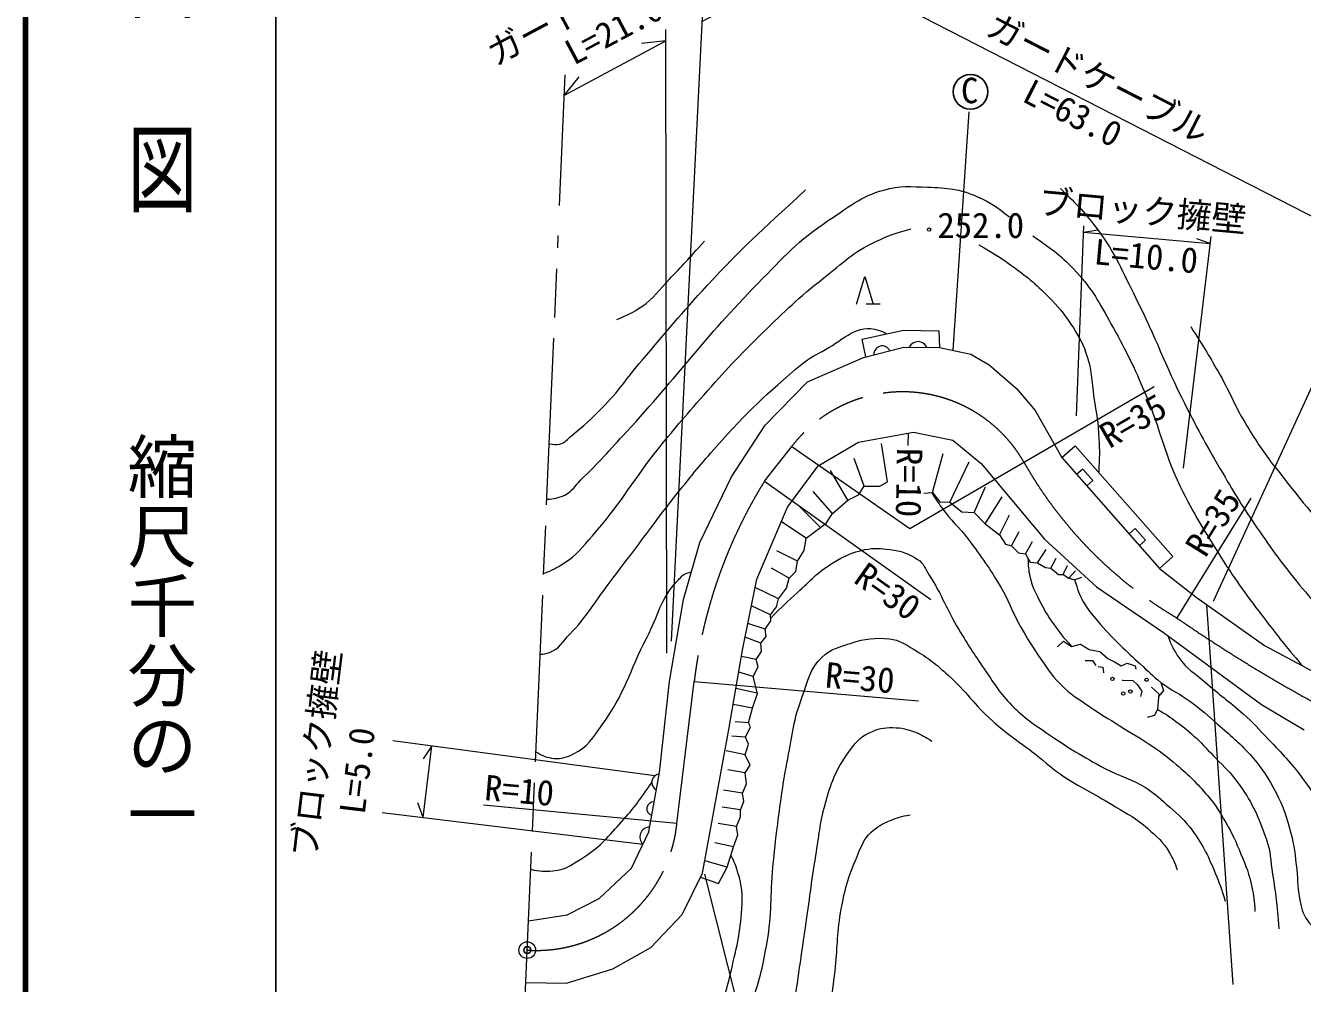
# Model space of a CAD drawing. Units: millimetres, scale not verified. Extents: x 40000 to 680000, y 20000 to 380000.
# Drawn here: x 40000 to 131860, y 251326 to 320206 of the extents above; entities that cross this region are included whole.
import ezdxf
from ezdxf.enums import TextEntityAlignment as Align

# ---------------------------------------------------------------- set-up
doc = ezdxf.new("R2010")
doc.units = ezdxf.units.MM
doc.header["$LTSCALE"] = 1000
doc.header["$PDMODE"] = 32
doc.header["$PDSIZE"] = 500
doc.linetypes.add('CHAIN', pattern=[18.5, 12, -1.5, 3.5, -1.5])
for name, color, linetype, lineweight in [('M-BGD', 7, 'Continuous', 13), ('M-BMK', 2, 'CHAIN', 13), ('M-BMK-SRVR', 3, 'Continuous', 13), ('M-STR-HTXT', 7, 'Continuous', 13), ('M-STR-STRC', 7, 'Continuous', 13), ('M-TTL', 2, 'Continuous', 140), ('M-TTL-BAND', 7, 'Continuous', 25)]:
    doc.layers.add(name, color=color, linetype=linetype, lineweight=lineweight)
doc.layers.add('M-OTRS', color=6, linetype='Continuous')
doc.styles.add('@ＭＳ ゴシック', font='')
doc.styles.add('ＭＳ ゴシック', font='')
doc.styles.get('@ＭＳ ゴシック').set_extended_font_data('@MS Gothic')
doc.styles.get('ＭＳ ゴシック').set_extended_font_data('MS Gothic')

msp = doc.modelspace()

# ---------------------------------------------------------------- linework, layer by layer
at = {"layer": 'M-BGD'}
for p, q in [((99780, 300172), (100380, 302172)), ((100380, 302172), (100980, 300172)), ((101480, 300172), (100480, 300172)), ((114561, 289145), (115521, 289991)), ((115521, 289991), (122547, 282023)), ((114561, 289145), (121587, 281176)), ((116049, 288318), (115622, 287941)), ((116049, 288318), (116786, 287481)), ((116786, 287481), (116359, 287105)), ((97185, 284112), (95622, 285678)), ((96168, 283351), (94376, 284519)), ((119830, 284030), (119403, 283653)), ((119830, 284030), (120567, 283193)), ((120567, 283193), (120140, 282817)), ((95536, 281703), (94037, 282431)), ((121587, 281176), (122547, 282023)), ((94943, 280478), (93670, 281178)), ((93588, 277822), (92228, 278480)), ((93206, 276808), (91972, 277209)), ((92890, 275789), (91772, 276215)), ((92557, 274620), (91508, 274839)), ((92354, 273409), (91313, 273713)), ((92642, 272210), (91106, 272526)), ((92286, 271132), (90909, 271390)), ((92004, 270068), (91053, 270129)), ((91782, 269043), (90808, 269112)), ((91760, 267769), (90413, 268047)), ((91760, 266483), (90513, 266690)), ((91582, 265000), (90216, 265224)), ((91427, 263815), (90117, 264005)), ((91134, 262607), (89834, 262828)), ((90929, 261155), (89599, 261443)), ((90478, 259694), (88867, 260132))]:
    msp.add_line(p, q, dxfattribs=at)
for points in [[(121587, 281176), (124208, 279104), (129141, 275636), (132808, 273667), (136546, 272280), (138533, 271734), (141914, 271659), (144099, 271932), (147424, 273175), (150325, 275247), (152672, 277795), (154537, 280385), (155309, 282240), (155609, 283674), (155812, 286178), (155707, 288715), (155017, 296861), (153816, 304051), (152647, 309238), (152359, 314234), (153002, 317224), (154142, 318994), (155885, 320859)], [(100451, 296383), (100192, 297654), (103150, 298303), (105705, 298264), (105753, 297063)], [(76186, 255839), (78958, 256263), (81264, 257432), (83601, 259625), (84833, 262224), (85595, 266497), (86324, 273045), (87336, 278931), (88517, 283039), (90782, 287744), (93200, 291475), (96242, 294581), (100293, 296342), (103175, 297079), (105753, 297063), (108001, 296583), (109329, 295820), (111288, 294106), (112625, 292514), (114561, 289145)], [(75993, 251389), (78924, 251354), (82238, 252379), (84992, 253909), (87249, 256279), (88706, 259257), (90596, 269586), (91589, 275302), (92613, 280394), (94823, 285565), (97016, 288543), (99914, 290257), (103869, 290961), (106703, 290401), (108753, 288720), (113297, 283279), (117035, 279847), (121857, 276569), (128920, 271373), (131988, 269566)], [(100326, 287083), (101447, 287092), (102003, 287394), (101588, 290144)], [(104631, 286589), (105246, 286622), (106012, 289440)], [(99152, 286082), (99930, 286471), (100326, 287083), (99620, 289079)], [(105246, 286622), (105777, 285955), (106483, 285927), (107877, 288846)], [(98040, 285113), (99152, 286082), (97915, 288204)], [(94166, 278994), (94754, 279762), (94943, 280478), (95423, 280949), (95536, 281703), (96024, 282454), (96168, 283351), (97597, 284421), (98040, 285113), (96666, 286703)], [(106483, 285927), (107350, 285230), (108245, 285192), (109055, 287029)], [(108245, 285192), (109043, 284374), (110251, 286313)], [(109043, 284374), (110074, 283587), (110790, 285028)], [(110074, 283587), (110498, 282918), (110931, 282805), (111487, 283822)], [(110931, 282805), (111430, 282287), (111948, 282221), (112447, 283106)], [(111948, 282221), (112271, 281629), (112797, 281568), (113429, 282527)], [(112797, 281568), (113368, 281225), (113750, 281186), (114132, 281912)], [(113750, 281186), (114310, 280726), (114636, 280743), (114958, 281374)], [(114636, 280743), (115063, 280466), (115523, 280998)], [(115063, 280466), (115473, 280349), (115977, 280543)], [(92354, 273409), (92696, 274088), (92557, 274620), (92945, 275185), (92890, 275789), (93272, 276271), (93206, 276808), (93616, 277407), (93588, 277822), (94022, 278401), (94166, 278994), (92492, 279791)], [(114250, 275536), (114674, 275932), (115249, 275555), (115889, 275715), (116520, 275329), (117283, 275197), (117848, 274698), (118347, 274453), (118809, 274171), (119252, 274350), (119817, 274171), (119873, 273926)], [(116234, 274548), (116765, 274542), (116993, 274199)], [(117164, 274110), (117508, 274066), (117552, 273650)], [(88565, 258969), (89841, 258514), (90478, 259694), (90929, 261155), (91250, 262003), (91134, 262607), (91433, 263316), (91427, 263815), (91682, 264418), (91582, 265000), (91863, 265692), (91760, 266483), (92120, 267032), (91760, 267769), (92004, 268539), (91782, 269043), (92148, 269769), (92004, 270068), (92286, 271132), (92652, 272168), (92354, 273409)], [(118887, 273140), (118948, 273140), (119657, 273102), (119979, 272825), (120295, 272337), (120217, 271971)], [(121678, 272978), (121866, 272394), (121519, 271988)], [(120994, 272629), (121536, 272158), (121423, 271047), (121207, 270585), (120689, 270454)]]:
    msp.add_lwpolyline(points, dxfattribs=at)
for centre in [(105004, 305532), (118187, 273228), (120649, 273167), (118969, 272176), (119478, 272314)]:
    msp.add_circle(centre, 121, dxfattribs=at)
for centre, radius, start, end in [((101631, 296559), 608, 25.86195, 182.80892), ((104199, 296787), 691, 24.09284, 155.19542), ((85663, 265790), 611, 98.16141, 241.61451), ((85184, 263886), 494, 86.11401, 253.66191), ((84896, 261860), 705, 90.21948, 227.04419)]:
    msp.add_arc(centre, radius, start, end, dxfattribs=at)
for points, knots in [([(77503, 286143), (78058, 286183), (78325, 286221), (78790, 286447), (79348, 286718), (79507, 287098), (79952, 287532), (81286, 288831), (81974, 289619), (83234, 290990), (87000, 295089), (88783, 297687), (92684, 301657), (94553, 303558), (95547, 304738), (97774, 306203), (99254, 307176), (100044, 307909), (101751, 308378), (102936, 308704), (103662, 308632), (104890, 308587), (106315, 308534), (107173, 308479), (108476, 307898), (109449, 307464), (109854, 307192), (110780, 306441)], [0, 0, 0, 0, 1, 1, 1, 2, 2, 2, 3, 3, 3, 4, 4, 4, 5, 5, 5, 6, 6, 6, 7, 7, 7, 8, 8, 8, 9, 9, 9, 9]), ([(77677, 290140), (77971, 290071), (78134, 290056), (78419, 290113), (78833, 290195), (78971, 290475), (79304, 290734), (80203, 291432), (80653, 291892), (81461, 292693), (82709, 293931), (83207, 294808), (84353, 296141), (86168, 298253), (87146, 299473), (89043, 301514), (91665, 304336), (92672, 305210), (96120, 308383)], [0, 0, 0, 0, 1, 1, 1, 2, 2, 2, 3, 3, 3, 4, 4, 4, 5, 5, 5, 6, 6, 6, 6]), ([(114459, 308489), (115772, 307224), (116189, 306759), (117134, 305515), (118465, 303763), (118877, 302555), (119876, 300595), (121360, 297683), (121912, 295916), (123390, 293001), (124394, 291020), (125002, 289933), (126123, 288015), (127042, 286443), (127570, 285567), (128605, 284069), (129739, 282429), (130381, 281510), (131656, 279977), (132808, 278592), (133487, 277831), (134834, 276633), (135636, 275919), (136127, 275556), (137047, 275003), (137926, 274475), (138458, 274218), (139439, 273920), (140540, 273586), (141200, 273514), (142350, 273468), (143711, 273413), (144488, 273836), (145834, 273628), (146500, 273525), (146777, 273479), (147513, 273239)], [0, 0, 0, 0, 1, 1, 1, 2, 2, 2, 3, 3, 3, 4, 4, 4, 5, 5, 5, 6, 6, 6, 7, 7, 7, 8, 8, 8, 9, 9, 9, 10, 10, 10, 11, 11, 11, 12, 12, 12, 12]), ([(77271, 280801), (77948, 281067), (78186, 281199), (78725, 281538), (79668, 282130), (80036, 282686), (80778, 283516), (82747, 285717), (83515, 287224), (85344, 289543), (86635, 291182), (87401, 292066), (88786, 293626), (90375, 295416), (91281, 296409), (92997, 298077), (94661, 299695), (95586, 300621), (97416, 302048), (98826, 303148), (99539, 303932), (101165, 304676), (102124, 305115), (102532, 305276), (103708, 305590)], [0, 0, 0, 0, 1, 1, 1, 2, 2, 2, 3, 3, 3, 4, 4, 4, 5, 5, 5, 6, 6, 6, 7, 7, 7, 8, 8, 8, 8]), ([(112463, 305075), (113967, 304049), (114522, 303649), (115601, 302481), (116786, 301200), (117221, 300284), (118083, 298767), (119080, 297011), (119576, 295988), (120389, 294140), (121578, 291432), (121788, 289723), (123074, 287059), (124068, 285000), (124778, 283921), (125996, 281985), (127138, 280170), (127864, 279206), (129166, 277502), (130172, 276186), (130521, 275752), (131823, 274196)], [0, 0, 0, 0, 1, 1, 1, 2, 2, 2, 3, 3, 3, 4, 4, 4, 5, 5, 5, 6, 6, 6, 7, 7, 7, 7]), ([(82531, 299074), (83373, 299408), (83681, 299560), (84340, 300003), (85232, 300602), (85544, 301170), (86294, 301940), (87319, 302993), (87636, 303361), (88839, 304710)], [0, 0, 0, 0, 1, 1, 1, 2, 2, 2, 3, 3, 3, 3]), ([(108577, 304441), (109688, 303805), (110021, 303598), (110892, 302977), (112020, 302174), (112622, 301669), (113598, 300687), (114293, 299988), (114654, 299556), (115199, 298734), (115703, 297974), (115984, 297528), (116288, 296668), (116715, 295460), (116671, 294705), (116862, 293438), (117034, 292298), (117166, 291660), (117220, 290509), (117265, 289562), (117258, 289218), (117204, 288083)], [0, 0, 0, 0, 1, 1, 1, 2, 2, 2, 3, 3, 3, 4, 4, 4, 5, 5, 5, 6, 6, 6, 7, 7, 7, 7]), ([(77019, 274999), (77307, 275009), (77436, 275053), (77692, 275135), (78421, 275370), (78608, 275905), (79149, 276448), (80393, 277700), (80843, 278619), (81919, 280019), (83871, 282560), (84904, 284030), (86882, 286551), (87948, 287910), (88569, 288655), (89716, 289946), (91924, 292431), (93289, 293724), (95838, 295857), (96437, 296358), (96860, 296524), (97543, 296904), (98925, 297672), (99838, 298799), (101340, 298305), (101586, 298224), (101737, 298195), (101948, 298039)], [0, 0, 0, 0, 1, 1, 1, 2, 2, 2, 3, 3, 3, 4, 4, 4, 5, 5, 5, 6, 6, 6, 7, 7, 7, 8, 8, 8, 9, 9, 9, 9]), ([(123821, 298554), (124863, 296910), (125149, 296459), (125934, 295076), (126730, 293674), (127014, 292797), (127861, 291425), (128593, 290237), (129011, 289570), (129873, 288474), (131665, 286197), (132641, 284878), (134720, 282860), (135915, 281702), (136581, 281022), (137971, 280107), (139169, 279317), (139916, 278928), (141301, 278553), (142920, 278116), (143915, 277921), (145576, 278153), (147474, 278419), (148640, 278726), (150168, 279882), (151370, 280792), (151955, 281485), (152698, 282796), (153814, 284767), (154045, 286067), (155052, 288096), (155285, 288566), (155358, 288725), (155658, 289295)], [0, 0, 0, 0, 1, 1, 1, 2, 2, 2, 3, 3, 3, 4, 4, 4, 5, 5, 5, 6, 6, 6, 7, 7, 7, 8, 8, 8, 9, 9, 9, 10, 10, 10, 11, 11, 11, 11]), ([(105186, 286619), (105507, 286098), (105614, 285953), (105907, 285538), (106580, 284585), (107128, 284183), (107828, 283250), (108797, 281957), (109332, 281221), (110154, 279831), (110720, 278873), (110884, 278255), (111416, 277278), (111923, 276350), (112233, 275842), (112829, 274968), (113424, 274097), (113724, 273569), (114468, 272821), (115193, 272091), (115715, 271807), (116559, 271220), (117366, 270658), (117853, 270395), (118686, 269872), (119626, 269281), (120179, 268991), (121097, 268365), (121782, 267898), (122152, 267613), (122783, 267075), (123731, 266266), (124236, 265772), (125043, 264824), (125634, 264130), (125894, 263680), (126352, 262893), (126845, 262048), (127059, 261537), (127430, 260632), (127801, 259726), (128036, 259216), (128227, 258255), (128362, 257575), (128396, 257306), (128443, 256494)], [0, 0, 0, 0, 1, 1, 1, 2, 2, 2, 3, 3, 3, 4, 4, 4, 5, 5, 5, 6, 6, 6, 7, 7, 7, 8, 8, 8, 9, 9, 9, 10, 10, 10, 11, 11, 11, 12, 12, 12, 13, 13, 13, 14, 14, 14, 15, 15, 15, 15]), ([(93604, 277582), (94506, 278492), (94761, 278741), (95538, 279447), (96491, 280313), (96963, 280899), (98068, 281560), (98910, 282064), (99426, 282332), (100389, 282521), (101080, 282656), (101493, 282626), (102190, 282534), (103008, 282426), (103477, 282255), (104178, 281818), (104645, 281527), (104706, 281140), (105006, 280679), (105953, 279225), (106237, 278265), (107135, 276779), (107816, 275652), (108214, 275029), (108962, 273944), (109639, 272964), (109962, 272361), (110780, 271496), (111706, 270516), (112363, 270102), (113472, 269334), (115061, 268233), (115999, 267681), (117701, 266763), (118788, 266176), (119518, 266074), (120564, 265416), (121196, 265019), (121502, 264724), (122061, 264229), (122759, 263612), (123185, 263288), (123757, 262553), (124657, 261394), (125018, 260623), (125580, 259268), (125901, 258495), (126016, 258202), (126301, 257250)], [0, 0, 0, 0, 1, 1, 1, 2, 2, 2, 3, 3, 3, 4, 4, 4, 5, 5, 5, 6, 6, 6, 7, 7, 7, 8, 8, 8, 9, 9, 9, 10, 10, 10, 11, 11, 11, 12, 12, 12, 13, 13, 13, 14, 14, 14, 15, 15, 15, 16, 16, 16, 16]), ([(112112, 281920), (112124, 281313), (112144, 281093), (112255, 280577), (112400, 279901), (112604, 279552), (112904, 278929), (113251, 278211), (113496, 277832), (113950, 277177), (114412, 276510), (114609, 276286), (115249, 275555)], [0, 0, 0, 0, 1, 1, 1, 2, 2, 2, 3, 3, 3, 4, 4, 4, 4]), ([(76714, 267987), (77215, 267699), (77480, 267552), (78022, 267513), (78585, 267473), (78921, 267590), (79431, 267833), (80460, 268325), (80805, 268995), (81480, 269915), (83119, 272146), (83427, 273772), (84714, 276223), (85539, 277794), (85649, 278930), (86860, 280226), (87111, 280494), (87233, 280712), (87581, 280828), (87703, 280868), (87762, 280890), (87902, 280900)], [0, 0, 0, 0, 1, 1, 1, 2, 2, 2, 3, 3, 3, 4, 4, 4, 5, 5, 5, 6, 6, 6, 7, 7, 7, 7]), ([(115473, 280349), (115701, 279605), (115781, 279335), (116111, 278747), (116433, 278174), (116691, 277898), (117114, 277395), (117713, 276683), (118083, 276312), (118743, 275656), (119292, 275109), (119617, 274821), (120189, 274298), (120763, 273774), (121059, 273449), (121678, 272978), (122477, 272369), (123019, 272164), (123832, 271574), (124625, 270999), (125023, 270616), (125757, 269969), (126685, 269150), (127247, 268727), (128070, 267802), (128829, 266951), (129206, 266418), (129761, 265422), (130360, 264346), (130587, 263676), (130929, 262493), (131219, 261487), (131280, 260895), (131419, 259857), (131545, 258921), (131458, 258375), (131651, 257450), (131788, 256792), (131845, 256378), (132235, 255830), (132525, 255423), (132828, 255271), (133309, 255133), (133708, 255019), (133971, 255056), (134373, 255162), (134881, 255296), (135094, 255560), (135513, 255878), (136456, 256593), (136841, 257163), (137726, 257950), (138643, 258765), (138962, 259022), (140131, 259971)], [0, 0, 0, 0, 1, 1, 1, 2, 2, 2, 3, 3, 3, 4, 4, 4, 5, 5, 5, 6, 6, 6, 7, 7, 7, 8, 8, 8, 9, 9, 9, 10, 10, 10, 11, 11, 11, 12, 12, 12, 13, 13, 13, 14, 14, 14, 15, 15, 15, 16, 16, 16, 17, 17, 17, 18, 18, 18, 18]), ([(92263, 249869), (92875, 251905), (93050, 252556), (93352, 254320), (93707, 256391), (93578, 257591), (93768, 259684), (93878, 260892), (93954, 261568), (94108, 262771), (94346, 264620), (94480, 265658), (94833, 267489), (95173, 269253), (95244, 270287), (95880, 271967), (96316, 273121), (96411, 273935), (97305, 274785), (97959, 275408), (98527, 275515), (99386, 275794), (100421, 276131), (101073, 276208), (102156, 276098), (102909, 276022), (103280, 275711), (103934, 275330), (104962, 274730), (105482, 274292), (106369, 273498), (107704, 272304), (108220, 271394), (109555, 270200), (110692, 269183), (111442, 268750), (112646, 267814), (113461, 267179), (113863, 266747), (114727, 266181), (116119, 265268), (116997, 264916), (118410, 264035), (119331, 263461), (119920, 263222), (120715, 262482), (121393, 261852), (121844, 261526), (122300, 260721), (122557, 260268), (122657, 260066), (122845, 259504)], [0, 0, 0, 0, 1, 1, 1, 2, 2, 2, 3, 3, 3, 4, 4, 4, 5, 5, 5, 6, 6, 6, 7, 7, 7, 8, 8, 8, 9, 9, 9, 10, 10, 10, 11, 11, 11, 12, 12, 12, 13, 13, 13, 14, 14, 14, 15, 15, 15, 16, 16, 16, 17, 17, 17, 17]), ([(122166, 276342), (122440, 275610), (122579, 275332), (122968, 274757), (123532, 273922), (124097, 273663), (124851, 272996), (125892, 272075), (126548, 271644), (127583, 270716), (128338, 270039), (128722, 269617), (129419, 268880), (130419, 267822), (131013, 267249), (131865, 266069), (132469, 265234), (132895, 264779), (133201, 263795), (133435, 263043), (133205, 262538), (133474, 261798), (133698, 261181), (133845, 260686), (134450, 260431), (134990, 260202), (135388, 260243), (135951, 260408), (137656, 260907), (138364, 261775), (139841, 262763), (141172, 263653), (141615, 263985), (143161, 265170)], [0, 0, 0, 0, 1, 1, 1, 2, 2, 2, 3, 3, 3, 4, 4, 4, 5, 5, 5, 6, 6, 6, 7, 7, 7, 8, 8, 8, 9, 9, 9, 10, 10, 10, 11, 11, 11, 11]), ([(121423, 271047), (122094, 270657), (122292, 270507), (122825, 270126), (124140, 269185), (124704, 268440), (125849, 267297), (126487, 266660), (126837, 266286), (127365, 265553), (128331, 264213), (128659, 263308), (129239, 261761), (129597, 260805), (129548, 260198), (129709, 259190), (129953, 257661), (129988, 257138), (130170, 255253)], [0, 0, 0, 0, 1, 1, 1, 2, 2, 2, 3, 3, 3, 4, 4, 4, 5, 5, 5, 6, 6, 6, 6]), ([(94125, 243849), (94632, 246253), (94759, 246896), (95111, 248860), (95563, 251382), (95726, 252810), (96104, 255345), (96406, 257370), (96527, 258512), (96856, 260532), (97089, 261962), (97132, 262785), (97513, 264183), (97932, 265723), (98249, 266616), (99178, 267914), (99655, 268579), (99957, 269010), (100699, 269355), (101314, 269640), (101718, 269738), (102396, 269723), (103041, 269709), (103413, 269623), (104013, 269387), (104503, 269194), (104697, 269080), (105198, 268746)], [0, 0, 0, 0, 1, 1, 1, 2, 2, 2, 3, 3, 3, 4, 4, 4, 5, 5, 5, 6, 6, 6, 7, 7, 7, 8, 8, 8, 9, 9, 9, 9]), ([(76347, 259535), (77007, 259382), (77321, 259359), (77944, 259418), (78922, 259511), (79408, 259926), (80234, 260459), (81435, 261233), (81936, 261911), (82892, 262973), (83816, 263999), (84114, 264422), (85053, 265771)], [0, 0, 0, 0, 1, 1, 1, 2, 2, 2, 3, 3, 3, 4, 4, 4, 4]), ([(97497, 247337), (97890, 249671), (98004, 250305), (98233, 252220), (98428, 253848), (98360, 254783), (98634, 256399), (98909, 258025), (99156, 258940), (99818, 260450), (100137, 261175), (100254, 261666), (100835, 262204), (101294, 262629), (101626, 262794), (102200, 263042), (102738, 263274), (102980, 263326), (103641, 263456)], [0, 0, 0, 0, 1, 1, 1, 2, 2, 2, 3, 3, 3, 4, 4, 4, 5, 5, 5, 6, 6, 6, 6]), ([(86637, 239997), (87197, 241598), (87342, 242007), (87808, 243291), (88388, 244891), (88793, 245759), (89332, 247373), (89966, 249276), (90313, 250349), (90775, 252300), (91176, 253996), (91419, 254959), (91526, 256698), (91588, 257715), (91557, 258320), (91253, 259292), (91095, 259802), (91022, 260013), (90745, 260560)], [0, 0, 0, 0, 1, 1, 1, 2, 2, 2, 3, 3, 3, 4, 4, 4, 5, 5, 5, 6, 6, 6, 6])]:
    msp.add_open_spline(points, degree=3, knots=knots, dxfattribs=at)
at = {"layer": 'M-BMK'}
for p, q in [((75076, 230289), (78327, 305105)), ((93171, 287451), (95121, 289946)), ((86858, 262819), (88105, 273049))]:
    msp.add_line(p, q, dxfattribs=at)
for centre, radius, start, end in [((103093, 283803), 10064, 29.59296, 142.38329), ((138258, 303766), 30372, 209.58015, 239.46855), ((122999, 268868), 35143, 148.07537, 173.16719), ((187102, 370883), 113278, 235.43132, 241.52129), ((76743, 263872), 10170, 266.34134, 354.0555)]:
    msp.add_arc(centre, radius, start, end, dxfattribs=at)
at = {"layer": 'M-BMK-SRVR'}
msp.add_circle((76094, 253723), 600, dxfattribs=at)
at = {"layer": 'M-OTRS'}
msp.add_point((76094, 253723), dxfattribs=at)
at = {"layer": 'M-STR-HTXT'}
for p, q in [((86462, 275943), (88722, 321324)), ((86144, 275083), (86072, 319926)), ((78766, 315200), (86074, 319096)), ((86074, 319096), (84309, 318922)), ((78421, 307256), (78830, 316672)), ((78766, 315200), (79833, 316512)), ((138086, 306371), (125448, 278796)), ((115605, 292150), (116133, 305798)), ((116116, 305356), (117134, 305515)), ((116116, 305356), (125231, 304529)), ((123306, 288384), (125290, 305027)), ((125231, 304529), (124258, 304868)), ((103605, 284050), (121203, 294253)), ((103484, 290893), (103470, 290015)), ((95121, 289946), (103605, 284050)), ((93171, 287451), (105124, 278934)), ((128154, 286214), (122829, 277606)), ((88105, 273049), (104236, 271644)), ((85281, 266267), (66413, 268781)), ((68596, 263260), (69225, 268406)), ((69225, 268406), (68607, 267474)), ((68596, 263260), (68221, 264313)), ((86858, 262819), (72935, 264158)), ((65662, 263615), (84416, 261344))]:
    msp.add_line(p, q, dxfattribs=at)
msp.add_lwpolyline([(137050, 304180), (100569, 322862), (93411, 323009), (88680, 320486)], dxfattribs=at)
at = {"layer": 'M-STR-STRC'}
for p, q in [((106724, 296856), (107894, 314013)), ((124950, 278583), (126856, 251246)), ((88841, 259178), (93730, 239909))]:
    msp.add_line(p, q, dxfattribs=at)
at = {"layer": 'M-STR-STRC', "lineweight": 25}
msp.add_circle((107975, 315444), 1250, dxfattribs=at)
at = {"layer": 'M-TTL'}
msp.add_line((40000, 380000), (40000, 20000), dxfattribs=at)
at = {"layer": 'M-TTL-BAND'}
msp.add_line((58000, 370000), (58000, 20000), dxfattribs=at)

# ---------------------------------------------------------------- texts
at = {"layer": 'M-BGD', "style": 'ＭＳ ゴシック'}
msp.add_text('252.0', height=1833, dxfattribs=at).set_placement((108719, 304377), align=Align.BOTTOM_CENTER)
at = {"layer": 'M-STR-HTXT', "style": 'ＭＳ ゴシック'}
for s, rotation, p in [('ガードケーブル', 28.066, (74077, 316785)), ('L=21.0', 28.066, (79704, 316829)), ('ガードケーブル', 332.883, (108721, 319120)), ('L=63.0', 332.883, (111343, 314314)), ('ブロック擁壁', 354.813, (112746, 306127)), ('L=10.0', 354.813, (116758, 302506)), ('L=5.0', 83.031, (64940, 263353))]:
    msp.add_text(s, height=1833, rotation=rotation, dxfattribs=at).set_placement(p, align=Align.BOTTOM_LEFT)
for s, rotation, p in [('R=35', 30.103, (119666, 291793)), ('R=10', 269.082, (103565, 287342)), ('R=35', 58.263, (125419, 284467)), ('R=30', 324.528, (102035, 279519)), ('R=30', 355.025, (100030, 273311)), ('R=10', 355.025, (75527, 265208))]:
    msp.add_text(s, height=1833, rotation=rotation, dxfattribs=at).set_placement(p, align=Align.MIDDLE_CENTER)
msp.add_text('ブロック擁壁', height=1833, rotation=83.031, dxfattribs=at).set_placement((62363, 267678), align=Align.BOTTOM_CENTER)
at = {"layer": 'M-STR-STRC', "style": 'ＭＳ ゴシック'}
msp.add_text('C', height=1833, dxfattribs=at).set_placement((107296, 314071), align=Align.BOTTOM_LEFT)
at = {"layer": 'M-TTL-BAND', "style": '@ＭＳ ゴシック', "width": 1.4}
msp.add_text('平  面  図', height=3666, rotation=270, dxfattribs=at).set_placement((49777, 306475), align=Align.MIDDLE_RIGHT)
at = {"layer": 'M-TTL-BAND', "style": '@ＭＳ ゴシック'}
msp.add_text('縮尺千分の一', height=3666, rotation=270, dxfattribs=at).set_placement((49777, 261030), align=Align.MIDDLE_RIGHT)

doc.saveas('drawing.dxf')
